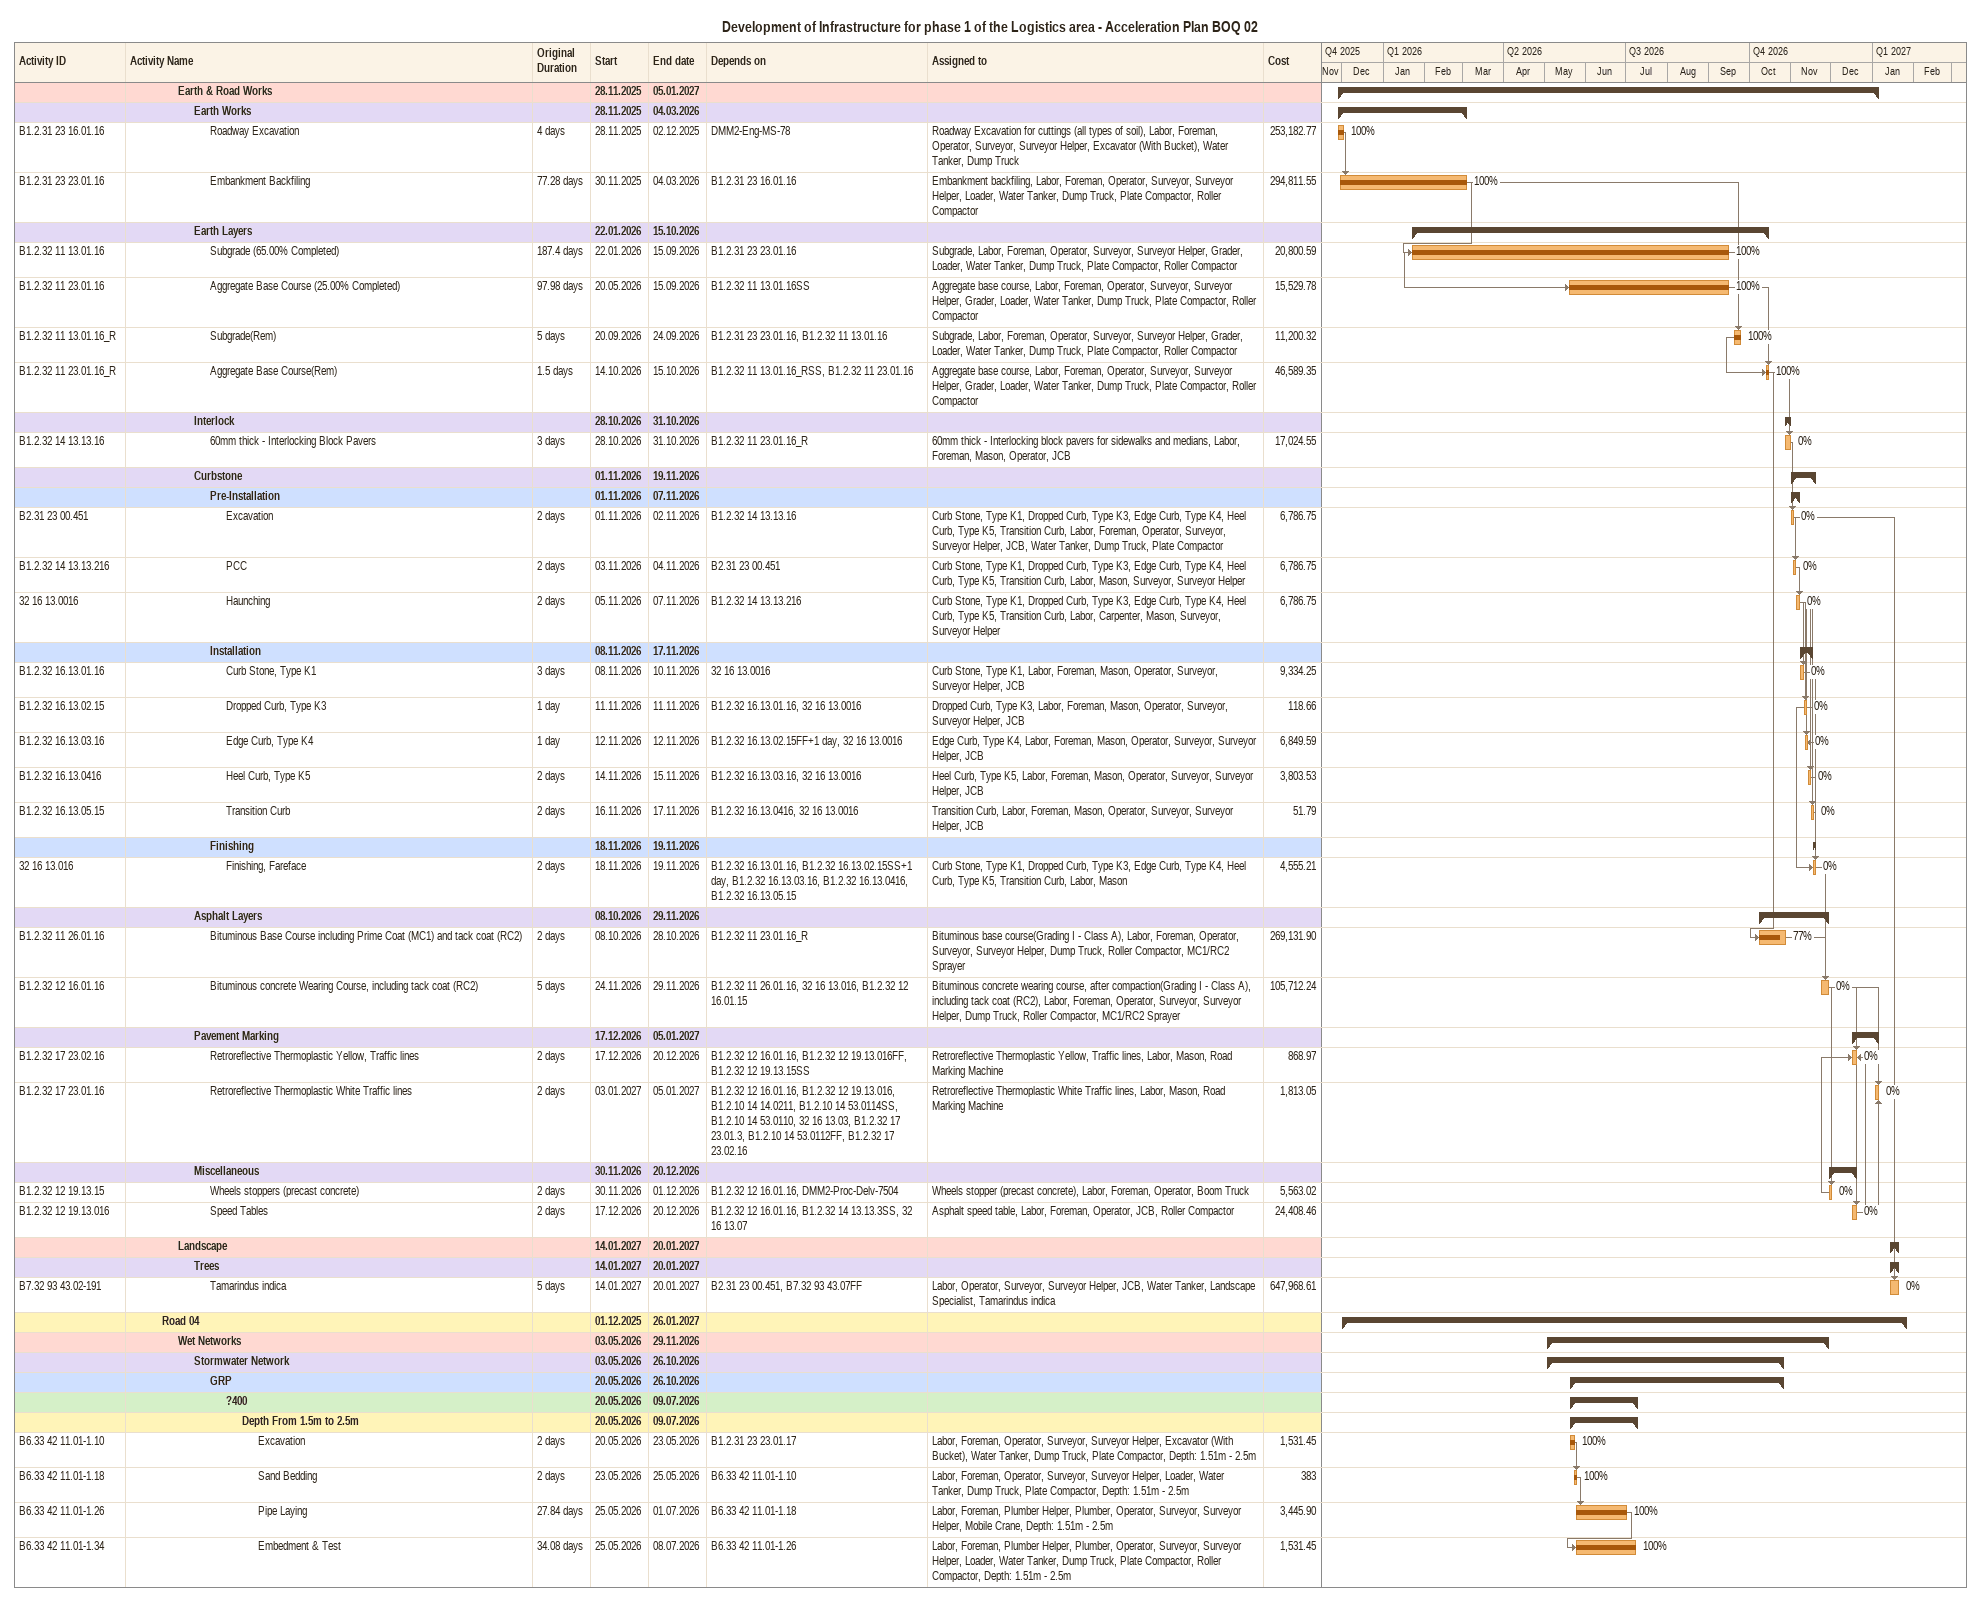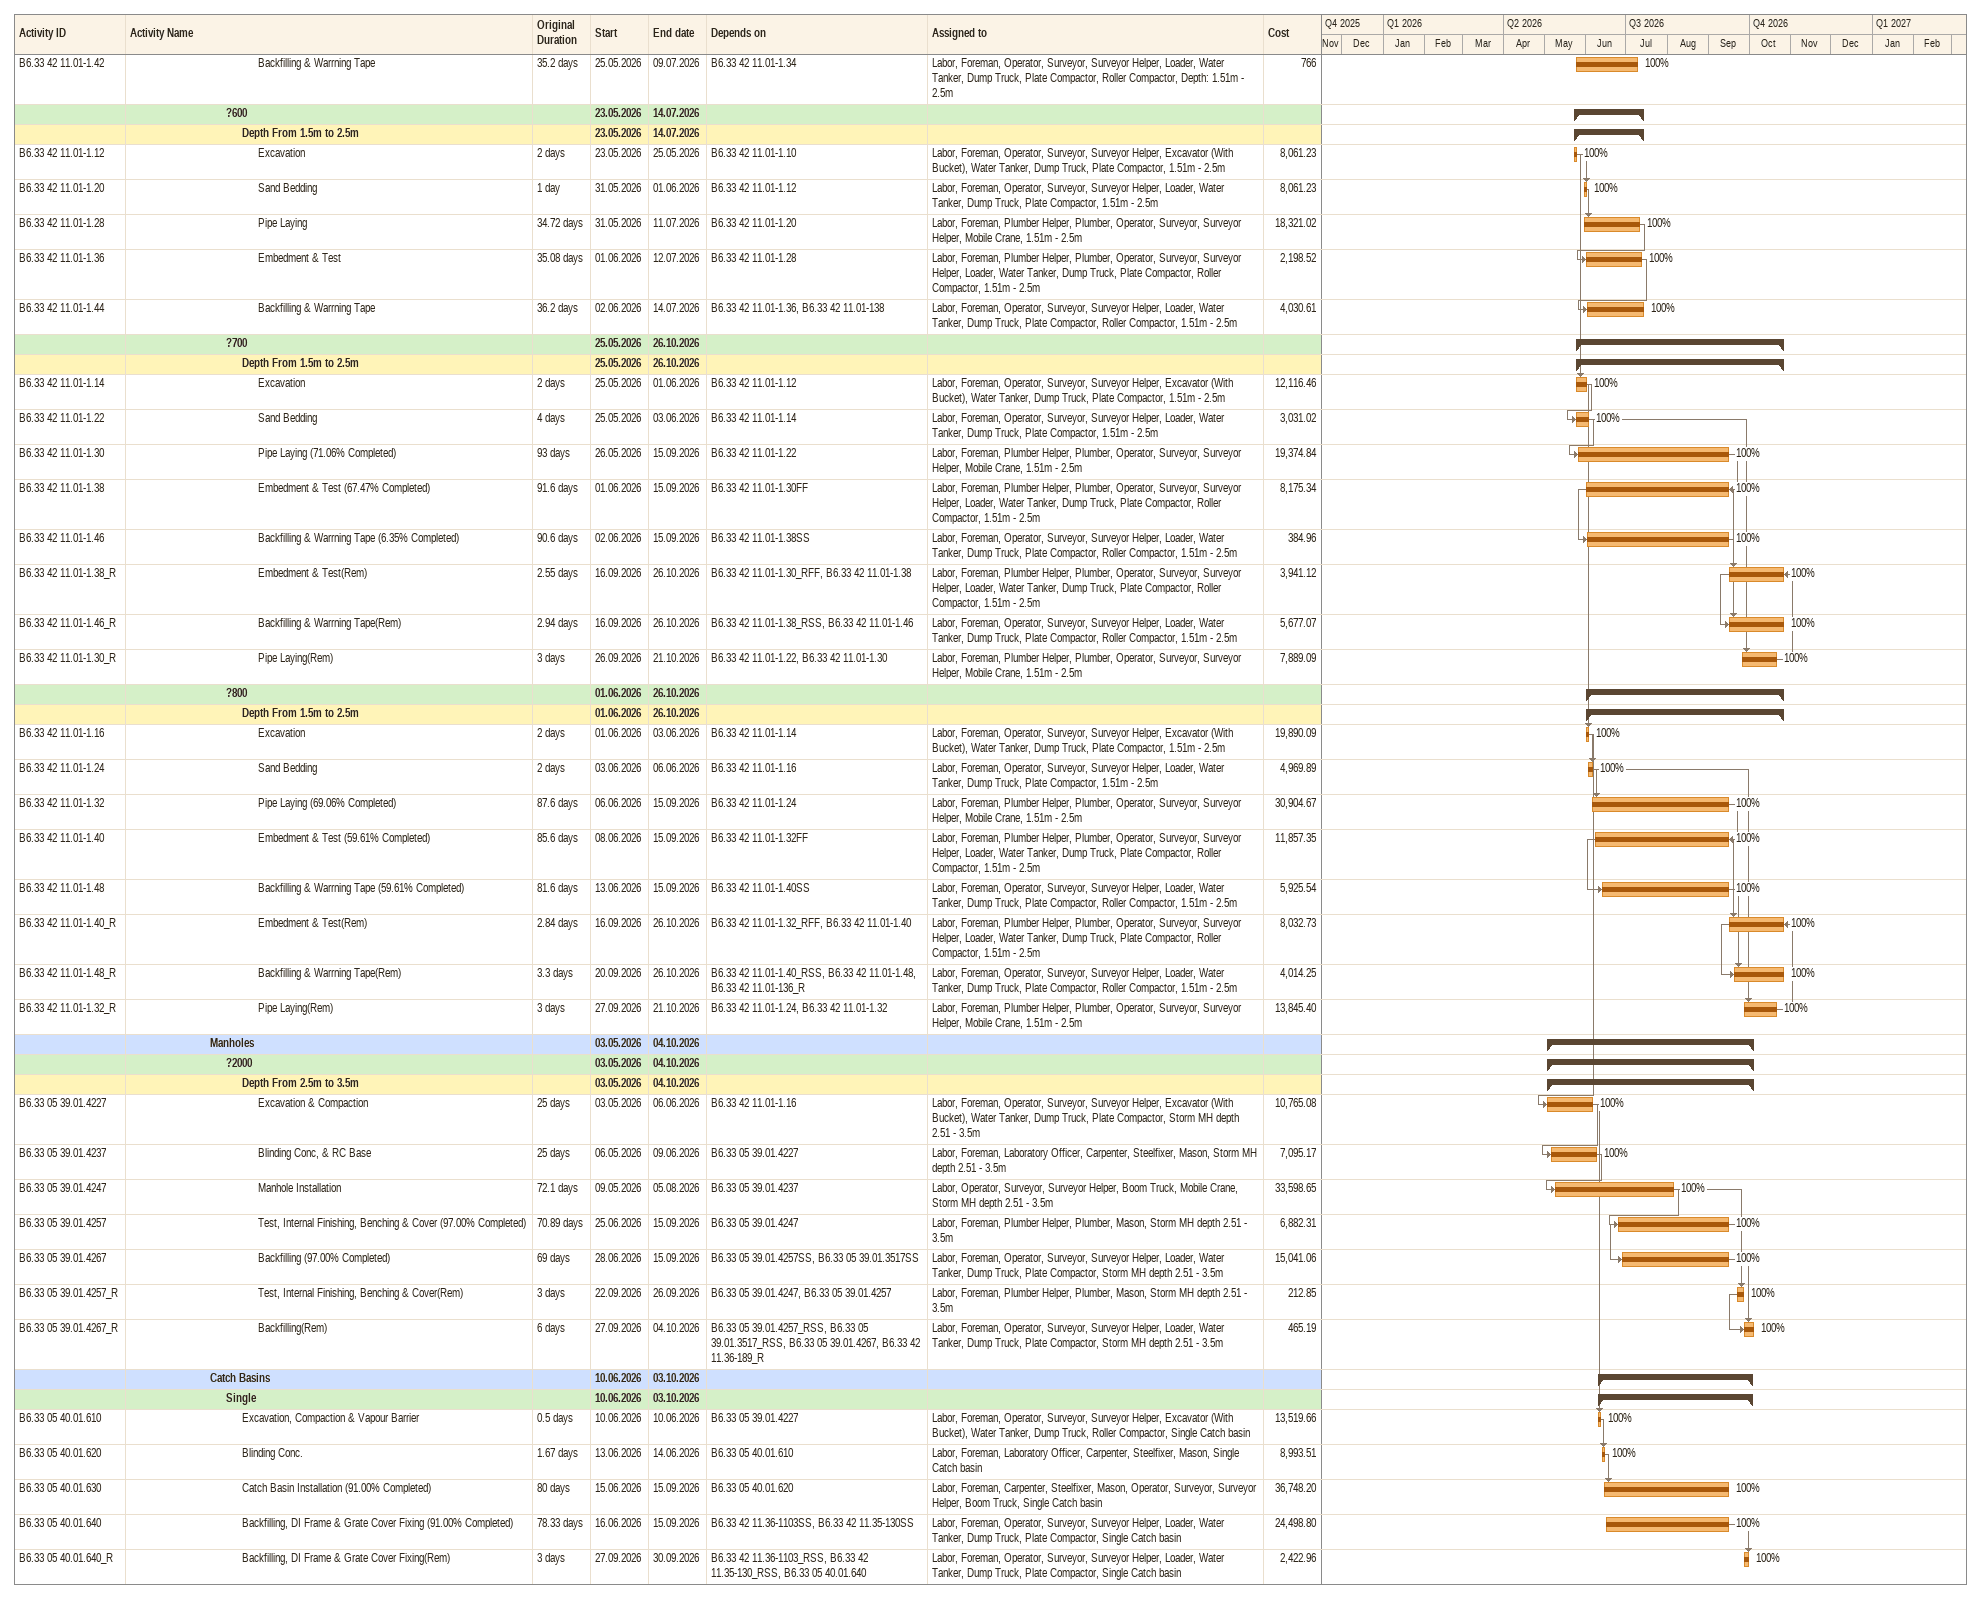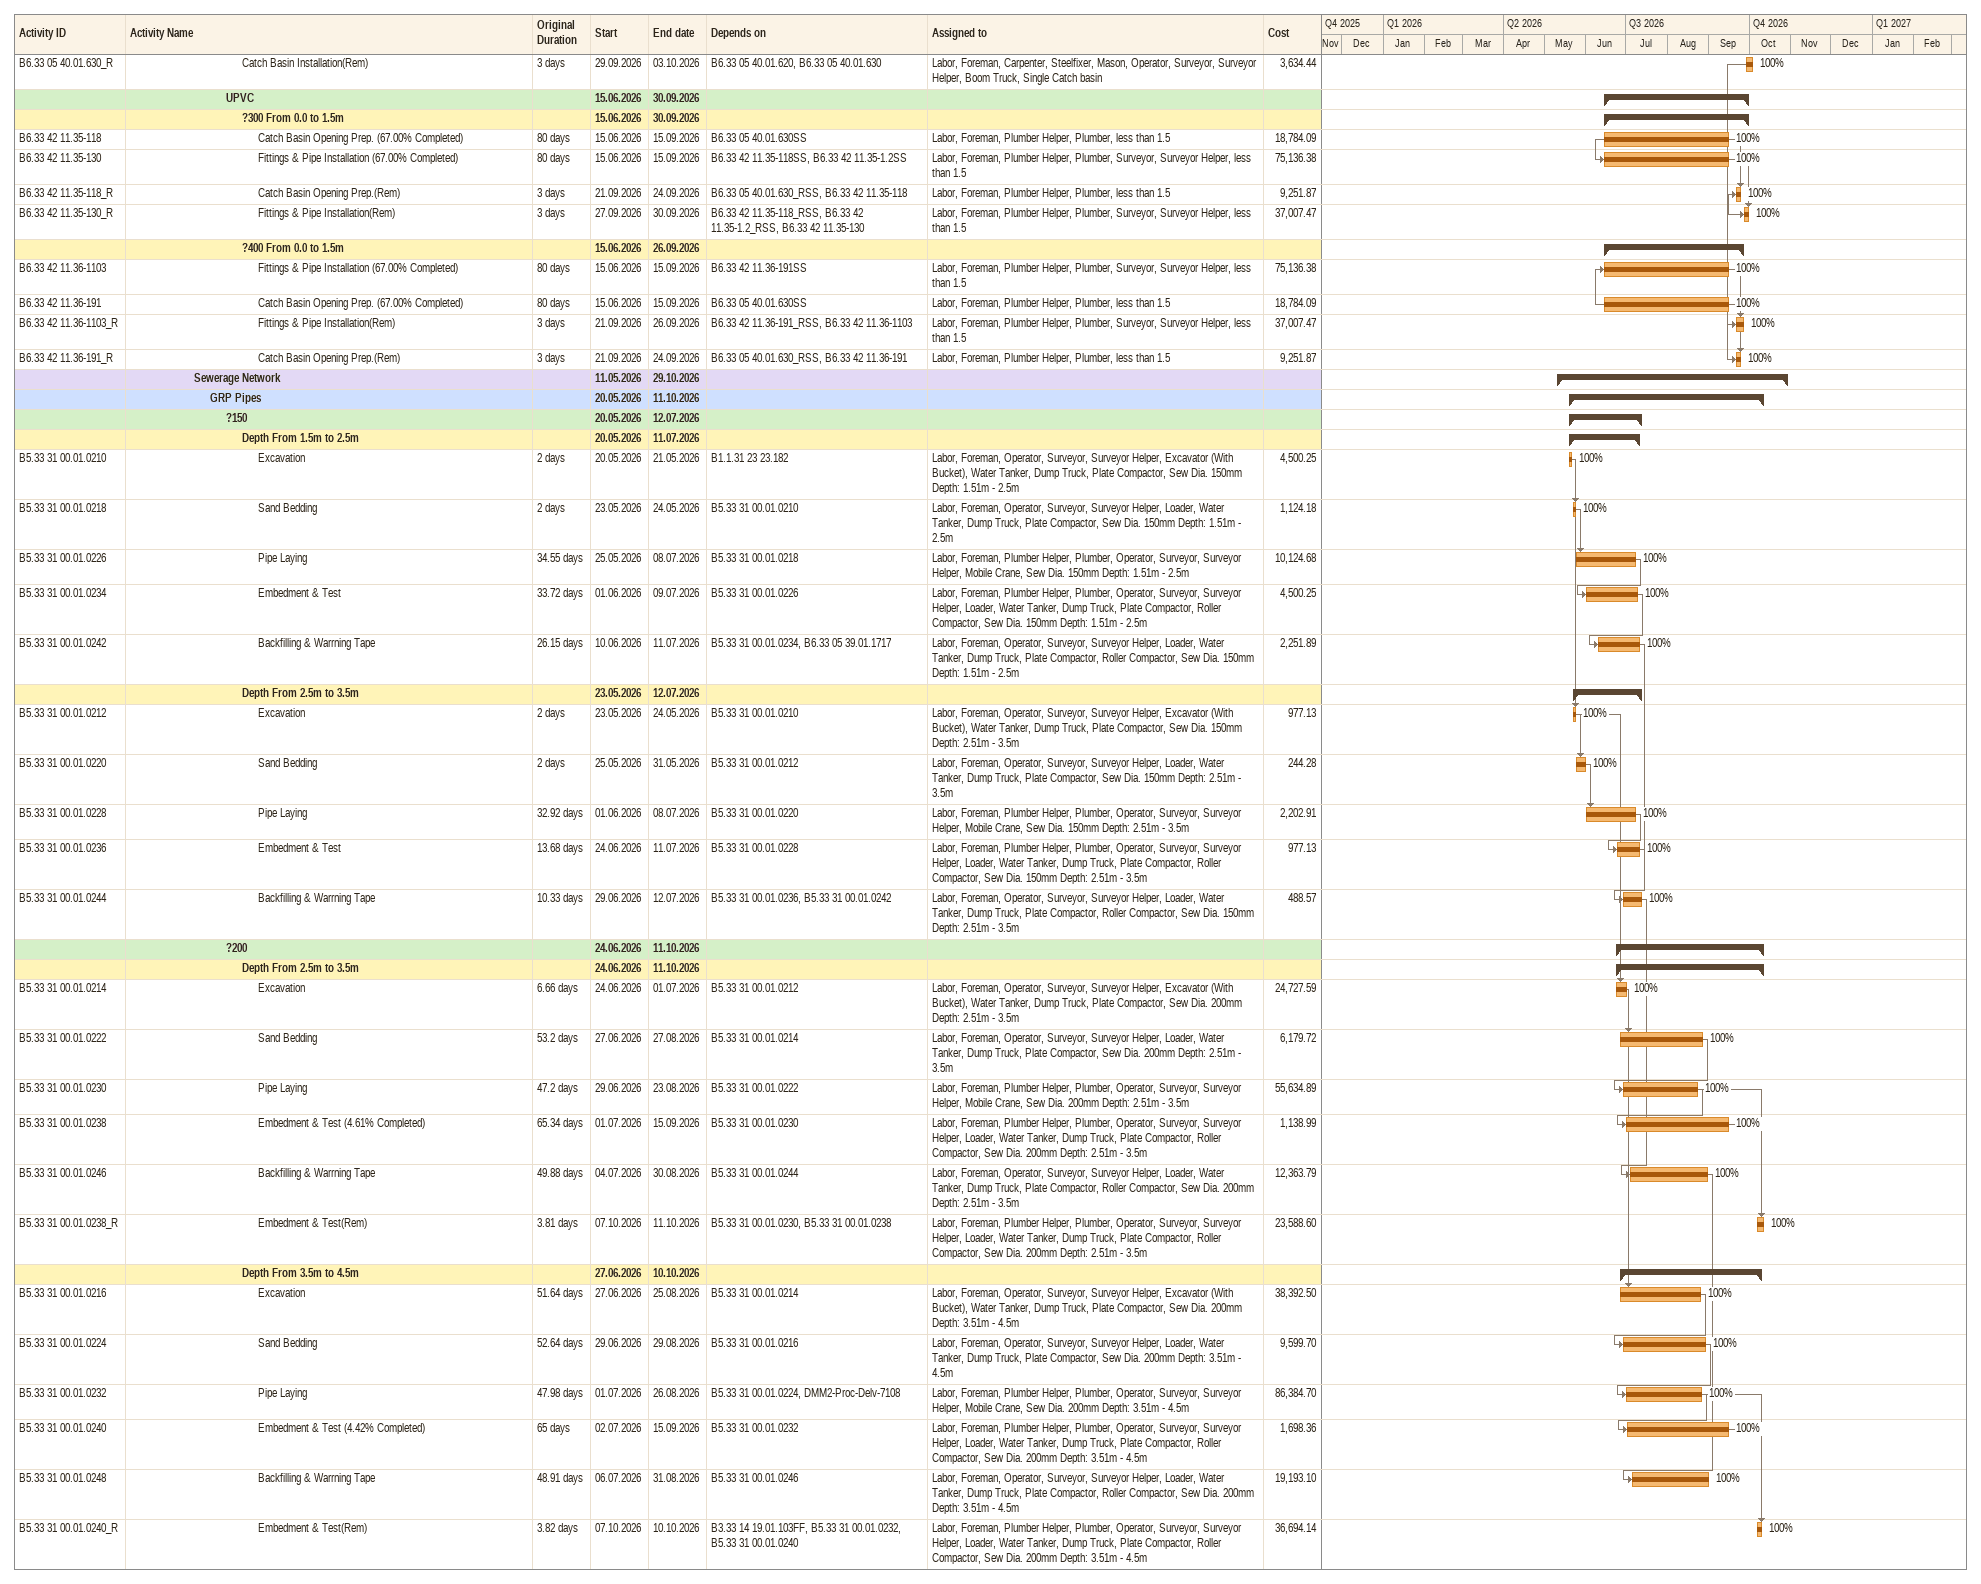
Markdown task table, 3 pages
Development of Infrastructure for phase 1 of the Logistics area - Acceleration Plan BOQ 02

| ID | Level | Task | Original duration | Start | Finish | Predecessors | Resources | % complete | Cost |
|---|---|---|---|---|---|---|---|---|---|
|  | 4 | **Earth & Road Works** |  | 2025-11-28 | 2027-01-05 |  |  |  |  |
|  | 5 | **Earth Works** |  | 2025-11-28 | 2026-03-04 |  |  |  |  |
| B1.2.31 23 16.01.16 | 6 | Roadway Excavation | 4d | 2025-11-28 | 2025-12-02 | DMM2-Eng-MS-78 | Roadway Excavation for cuttings (all types of soil), Labor, Foreman, Operator, Surveyor, Surveyor Helper, Excavator (With Bucket), Water Tanker, Dump Truck | 100 | 253182.77 |
| B1.2.31 23 23.01.16 | 6 | Embankment Backfiling | 77.28d | 2025-11-30 | 2026-03-04 | B1.2.31 23 16.01.16 | Embankment backfiling, Labor, Foreman, Operator, Surveyor, Surveyor Helper, Loader, Water Tanker, Dump Truck, Plate Compactor, Roller Compactor | 100 | 294811.55 |
|  | 5 | **Earth Layers** |  | 2026-01-22 | 2026-10-15 |  |  |  |  |
| B1.2.32 11 13.01.16 | 6 | Subgrade (65.00% Completed) | 187.4d | 2026-01-22 | 2026-09-15 | B1.2.31 23 23.01.16 | Subgrade, Labor, Foreman, Operator, Surveyor, Surveyor Helper, Grader, Loader, Water Tanker, Dump Truck, Plate Compactor, Roller Compactor | 100 | 20800.59 |
| B1.2.32 11 23.01.16 | 6 | Aggregate Base Course (25.00% Completed) | 97.98d | 2026-05-20 | 2026-09-15 | B1.2.32 11 13.01.16SS | Aggregate base course, Labor, Foreman, Operator, Surveyor, Surveyor Helper, Grader, Loader, Water Tanker, Dump Truck, Plate Compactor, Roller Compactor | 100 | 15529.78 |
| B1.2.32 11 13.01.16_R | 6 | Subgrade(Rem) | 5d | 2026-09-20 | 2026-09-24 | B1.2.31 23 23.01.16, B1.2.32 11 13.01.16 | Subgrade, Labor, Foreman, Operator, Surveyor, Surveyor Helper, Grader, Loader, Water Tanker, Dump Truck, Plate Compactor, Roller Compactor | 100 | 11200.32 |
| B1.2.32 11 23.01.16_R | 6 | Aggregate Base Course(Rem) | 1.5d | 2026-10-14 | 2026-10-15 | B1.2.32 11 13.01.16_RSS, B1.2.32 11 23.01.16 | Aggregate base course, Labor, Foreman, Operator, Surveyor, Surveyor Helper, Grader, Loader, Water Tanker, Dump Truck, Plate Compactor, Roller Compactor | 100 | 46589.35 |
|  | 5 | **Interlock** |  | 2026-10-28 | 2026-10-31 |  |  |  |  |
| B1.2.32 14 13.13.16 | 6 | 60mm thick - Interlocking Block Pavers | 3d | 2026-10-28 | 2026-10-31 | B1.2.32 11 23.01.16_R | 60mm thick - Interlocking block pavers for sidewalks and medians, Labor, Foreman, Mason, Operator, JCB | 0 | 17024.55 |
|  | 5 | **Curbstone** |  | 2026-11-01 | 2026-11-19 |  |  |  |  |
|  | 6 | **Pre-Installation** |  | 2026-11-01 | 2026-11-07 |  |  |  |  |
| B2.31 23 00.451 | 7 | Excavation | 2d | 2026-11-01 | 2026-11-02 | B1.2.32 14 13.13.16 | Curb Stone, Type K1, Dropped Curb, Type K3, Edge Curb, Type K4, Heel Curb, Type K5, Transition Curb, Labor, Foreman, Operator, Surveyor, Surveyor Helper, JCB, Water Tanker, Dump Truck, Plate Compactor | 0 | 6786.75 |
| B1.2.32 14 13.13.216 | 7 | PCC | 2d | 2026-11-03 | 2026-11-04 | B2.31 23 00.451 | Curb Stone, Type K1, Dropped Curb, Type K3, Edge Curb, Type K4, Heel Curb, Type K5, Transition Curb, Labor, Mason, Surveyor, Surveyor Helper | 0 | 6786.75 |
| 32 16 13.0016 | 7 | Haunching | 2d | 2026-11-05 | 2026-11-07 | B1.2.32 14 13.13.216 | Curb Stone, Type K1, Dropped Curb, Type K3, Edge Curb, Type K4, Heel Curb, Type K5, Transition Curb, Labor, Carpenter, Mason, Surveyor, Surveyor Helper | 0 | 6786.75 |
|  | 6 | **Installation** |  | 2026-11-08 | 2026-11-17 |  |  |  |  |
| B1.2.32 16.13.01.16 | 7 | Curb Stone, Type K1 | 3d | 2026-11-08 | 2026-11-10 | 32 16 13.0016 | Curb Stone, Type K1, Labor, Foreman, Mason, Operator, Surveyor, Surveyor Helper, JCB | 0 | 9334.25 |
| B1.2.32 16.13.02.15 | 7 | Dropped Curb, Type K3 | 1d | 2026-11-11 | 2026-11-11 | B1.2.32 16.13.01.16, 32 16 13.0016 | Dropped Curb, Type K3, Labor, Foreman, Mason, Operator, Surveyor, Surveyor Helper, JCB | 0 | 118.66 |
| B1.2.32 16.13.03.16 | 7 | Edge Curb, Type K4 | 1d | 2026-11-12 | 2026-11-12 | B1.2.32 16.13.02.15FF+1d, 32 16 13.0016 | Edge Curb, Type K4, Labor, Foreman, Mason, Operator, Surveyor, Surveyor Helper, JCB | 0 | 6849.59 |
| B1.2.32 16.13.0416 | 7 | Heel Curb, Type K5 | 2d | 2026-11-14 | 2026-11-15 | B1.2.32 16.13.03.16, 32 16 13.0016 | Heel Curb, Type K5, Labor, Foreman, Mason, Operator, Surveyor, Surveyor Helper, JCB | 0 | 3803.53 |
| B1.2.32 16.13.05.15 | 7 | Transition Curb | 2d | 2026-11-16 | 2026-11-17 | B1.2.32 16.13.0416, 32 16 13.0016 | Transition Curb, Labor, Foreman, Mason, Operator, Surveyor, Surveyor Helper, JCB | 0 | 51.79 |
|  | 6 | **Finishing** |  | 2026-11-18 | 2026-11-19 |  |  |  |  |
| 32 16 13.016 | 7 | Finishing, Fareface | 2d | 2026-11-18 | 2026-11-19 | B1.2.32 16.13.01.16, B1.2.32 16.13.02.15SS+1d, B1.2.32 16.13.03.16, B1.2.32 16.13.0416, B1.2.32 16.13.05.15 | Curb Stone, Type K1, Dropped Curb, Type K3, Edge Curb, Type K4, Heel Curb, Type K5, Transition Curb, Labor, Mason | 0 | 4555.21 |
|  | 5 | **Asphalt Layers** |  | 2026-10-08 | 2026-11-29 |  |  |  |  |
| B1.2.32 11 26.01.16 | 6 | Bituminous Base Course including Prime Coat (MC1) and tack coat (RC2) | 2d | 2026-10-08 | 2026-10-28 | B1.2.32 11 23.01.16_R | Bituminous base course(Grading I - Class A), Labor, Foreman, Operator, Surveyor, Surveyor Helper, Dump Truck, Roller Compactor, MC1/RC2 Sprayer | 77 | 269131.90 |
| B1.2.32 12 16.01.16 | 6 | Bituminous concrete Wearing Course, including tack coat (RC2) | 5d | 2026-11-24 | 2026-11-29 | B1.2.32 11 26.01.16, 32 16 13.016, B1.2.32 12 16.01.15 | Bituminous concrete wearing course, after compaction(Grading I - Class A), including tack coat (RC2), Labor, Foreman, Operator, Surveyor, Surveyor Helper, Dump Truck, Roller Compactor, MC1/RC2 Sprayer | 0 | 105712.24 |
|  | 5 | **Pavement Marking** |  | 2026-12-17 | 2027-01-05 |  |  |  |  |
| B1.2.32 17 23.02.16 | 6 | Retroreflective Thermoplastic Yellow, Traffic lines | 2d | 2026-12-17 | 2026-12-20 | B1.2.32 12 16.01.16, B1.2.32 12 19.13.016FF, B1.2.32 12 19.13.15SS | Retroreflective Thermoplastic Yellow, Traffic lines, Labor, Mason, Road Marking Machine | 0 | 868.97 |
| B1.2.32 17 23.01.16 | 6 | Retroreflective Thermoplastic White Traffic lines | 2d | 2027-01-03 | 2027-01-05 | B1.2.32 12 16.01.16, B1.2.32 12 19.13.016, B1.2.10 14 14.0211, B1.2.10 14 53.0114SS, B1.2.10 14 53.0110, 32 16 13.03, B1.2.32 17 23.01.3, B1.2.10 14 53.0112FF, B1.2.32 17 23.02.16 | Retroreflective Thermoplastic White Traffic lines, Labor, Mason, Road Marking Machine | 0 | 1813.05 |
|  | 5 | **Miscellaneous** |  | 2026-11-30 | 2026-12-20 |  |  |  |  |
| B1.2.32 12 19.13.15 | 6 | Wheels stoppers (precast concrete) | 2d | 2026-11-30 | 2026-12-01 | B1.2.32 12 16.01.16, DMM2-Proc-Delv-7504 | Wheels stopper (precast concrete), Labor, Foreman, Operator, Boom Truck | 0 | 5563.02 |
| B1.2.32 12 19.13.016 | 6 | Speed Tables | 2d | 2026-12-17 | 2026-12-20 | B1.2.32 12 16.01.16, B1.2.32 14 13.13.3SS, 32 16 13.07 | Asphalt speed table, Labor, Foreman, Operator, JCB, Roller Compactor | 0 | 24408.46 |
|  | 4 | **Landscape** |  | 2027-01-14 | 2027-01-20 |  |  |  |  |
|  | 5 | **Trees** |  | 2027-01-14 | 2027-01-20 |  |  |  |  |
| B7.32 93 43.02-191 | 6 | Tamarindus indica | 5d | 2027-01-14 | 2027-01-20 | B2.31 23 00.451, B7.32 93 43.07FF | Labor, Operator, Surveyor, Surveyor Helper, JCB, Water Tanker, Landscape Specialist, Tamarindus indica | 0 | 647968.61 |
|  | 3 | **Road 04** |  | 2025-12-01 | 2027-01-26 |  |  |  |  |
|  | 4 | **Wet Networks** |  | 2026-05-03 | 2026-11-29 |  |  |  |  |
|  | 5 | **Stormwater Network** |  | 2026-05-03 | 2026-10-26 |  |  |  |  |
|  | 6 | **GRP** |  | 2026-05-20 | 2026-10-26 |  |  |  |  |
|  | 7 | **?400** |  | 2026-05-20 | 2026-07-09 |  |  |  |  |
|  | 8 | **Depth From 1.5m to 2.5m** |  | 2026-05-20 | 2026-07-09 |  |  |  |  |
| B6.33 42 11.01-1.10 | 9 | Excavation | 2d | 2026-05-20 | 2026-05-23 | B1.2.31 23 23.01.17 | Labor, Foreman, Operator, Surveyor, Surveyor Helper, Excavator (With Bucket), Water Tanker, Dump Truck, Plate Compactor, Depth: 1.51m - 2.5m | 100 | 1531.45 |
| B6.33 42 11.01-1.18 | 9 | Sand Bedding | 2d | 2026-05-23 | 2026-05-25 | B6.33 42 11.01-1.10 | Labor, Foreman, Operator, Surveyor, Surveyor Helper, Loader, Water Tanker, Dump Truck, Plate Compactor, Depth: 1.51m - 2.5m | 100 | 383 |
| B6.33 42 11.01-1.26 | 9 | Pipe Laying | 27.84d | 2026-05-25 | 2026-07-01 | B6.33 42 11.01-1.18 | Labor, Foreman, Plumber Helper, Plumber, Operator, Surveyor, Surveyor Helper, Mobile Crane, Depth: 1.51m - 2.5m | 100 | 3445.90 |
| B6.33 42 11.01-1.34 | 9 | Embedment & Test | 34.08d | 2026-05-25 | 2026-07-08 | B6.33 42 11.01-1.26 | Labor, Foreman, Plumber Helper, Plumber, Operator, Surveyor, Surveyor Helper, Loader, Water Tanker, Dump Truck, Plate Compactor, Roller Compactor, Depth: 1.51m - 2.5m | 100 | 1531.45 |
| B6.33 42 11.01-1.42 | 9 | Backfilling & Warrning Tape | 35.2d | 2026-05-25 | 2026-07-09 | B6.33 42 11.01-1.34 | Labor, Foreman, Operator, Surveyor, Surveyor Helper, Loader, Water Tanker, Dump Truck, Plate Compactor, Roller Compactor, Depth: 1.51m - 2.5m | 100 | 766 |
|  | 7 | **?600** |  | 2026-05-23 | 2026-07-14 |  |  |  |  |
|  | 8 | **Depth From 1.5m to 2.5m** |  | 2026-05-23 | 2026-07-14 |  |  |  |  |
| B6.33 42 11.01-1.12 | 9 | Excavation | 2d | 2026-05-23 | 2026-05-25 | B6.33 42 11.01-1.10 | Labor, Foreman, Operator, Surveyor, Surveyor Helper, Excavator (With Bucket), Water Tanker, Dump Truck, Plate Compactor, 1.51m - 2.5m | 100 | 8061.23 |
| B6.33 42 11.01-1.20 | 9 | Sand Bedding | 1d | 2026-05-31 | 2026-06-01 | B6.33 42 11.01-1.12 | Labor, Foreman, Operator, Surveyor, Surveyor Helper, Loader, Water Tanker, Dump Truck, Plate Compactor, 1.51m - 2.5m | 100 | 8061.23 |
| B6.33 42 11.01-1.28 | 9 | Pipe Laying | 34.72d | 2026-05-31 | 2026-07-11 | B6.33 42 11.01-1.20 | Labor, Foreman, Plumber Helper, Plumber, Operator, Surveyor, Surveyor Helper, Mobile Crane, 1.51m - 2.5m | 100 | 18321.02 |
| B6.33 42 11.01-1.36 | 9 | Embedment & Test | 35.08d | 2026-06-01 | 2026-07-12 | B6.33 42 11.01-1.28 | Labor, Foreman, Plumber Helper, Plumber, Operator, Surveyor, Surveyor Helper, Loader, Water Tanker, Dump Truck, Plate Compactor, Roller Compactor, 1.51m - 2.5m | 100 | 2198.52 |
| B6.33 42 11.01-1.44 | 9 | Backfilling & Warrning Tape | 36.2d | 2026-06-02 | 2026-07-14 | B6.33 42 11.01-1.36, B6.33 42 11.01-138 | Labor, Foreman, Operator, Surveyor, Surveyor Helper, Loader, Water Tanker, Dump Truck, Plate Compactor, Roller Compactor, 1.51m - 2.5m | 100 | 4030.61 |
|  | 7 | **?700** |  | 2026-05-25 | 2026-10-26 |  |  |  |  |
|  | 8 | **Depth From 1.5m to 2.5m** |  | 2026-05-25 | 2026-10-26 |  |  |  |  |
| B6.33 42 11.01-1.14 | 9 | Excavation | 2d | 2026-05-25 | 2026-06-01 | B6.33 42 11.01-1.12 | Labor, Foreman, Operator, Surveyor, Surveyor Helper, Excavator (With Bucket), Water Tanker, Dump Truck, Plate Compactor, 1.51m - 2.5m | 100 | 12116.46 |
| B6.33 42 11.01-1.22 | 9 | Sand Bedding | 4d | 2026-05-25 | 2026-06-03 | B6.33 42 11.01-1.14 | Labor, Foreman, Operator, Surveyor, Surveyor Helper, Loader, Water Tanker, Dump Truck, Plate Compactor, 1.51m - 2.5m | 100 | 3031.02 |
| B6.33 42 11.01-1.30 | 9 | Pipe Laying (71.06% Completed) | 93d | 2026-05-26 | 2026-09-15 | B6.33 42 11.01-1.22 | Labor, Foreman, Plumber Helper, Plumber, Operator, Surveyor, Surveyor Helper, Mobile Crane, 1.51m - 2.5m | 100 | 19374.84 |
| B6.33 42 11.01-1.38 | 9 | Embedment & Test (67.47% Completed) | 91.6d | 2026-06-01 | 2026-09-15 | B6.33 42 11.01-1.30FF | Labor, Foreman, Plumber Helper, Plumber, Operator, Surveyor, Surveyor Helper, Loader, Water Tanker, Dump Truck, Plate Compactor, Roller Compactor, 1.51m - 2.5m | 100 | 8175.34 |
| B6.33 42 11.01-1.46 | 9 | Backfilling & Warrning Tape (6.35% Completed) | 90.6d | 2026-06-02 | 2026-09-15 | B6.33 42 11.01-1.38SS | Labor, Foreman, Operator, Surveyor, Surveyor Helper, Loader, Water Tanker, Dump Truck, Plate Compactor, Roller Compactor, 1.51m - 2.5m | 100 | 384.96 |
| B6.33 42 11.01-1.38_R | 9 | Embedment & Test(Rem) | 2.55d | 2026-09-16 | 2026-10-26 | B6.33 42 11.01-1.30_RFF, B6.33 42 11.01-1.38 | Labor, Foreman, Plumber Helper, Plumber, Operator, Surveyor, Surveyor Helper, Loader, Water Tanker, Dump Truck, Plate Compactor, Roller Compactor, 1.51m - 2.5m | 100 | 3941.12 |
| B6.33 42 11.01-1.46_R | 9 | Backfilling & Warrning Tape(Rem) | 2.94d | 2026-09-16 | 2026-10-26 | B6.33 42 11.01-1.38_RSS, B6.33 42 11.01-1.46 | Labor, Foreman, Operator, Surveyor, Surveyor Helper, Loader, Water Tanker, Dump Truck, Plate Compactor, Roller Compactor, 1.51m - 2.5m | 100 | 5677.07 |
| B6.33 42 11.01-1.30_R | 9 | Pipe Laying(Rem) | 3d | 2026-09-26 | 2026-10-21 | B6.33 42 11.01-1.22, B6.33 42 11.01-1.30 | Labor, Foreman, Plumber Helper, Plumber, Operator, Surveyor, Surveyor Helper, Mobile Crane, 1.51m - 2.5m | 100 | 7889.09 |
|  | 7 | **?800** |  | 2026-06-01 | 2026-10-26 |  |  |  |  |
|  | 8 | **Depth From 1.5m to 2.5m** |  | 2026-06-01 | 2026-10-26 |  |  |  |  |
| B6.33 42 11.01-1.16 | 9 | Excavation | 2d | 2026-06-01 | 2026-06-03 | B6.33 42 11.01-1.14 | Labor, Foreman, Operator, Surveyor, Surveyor Helper, Excavator (With Bucket), Water Tanker, Dump Truck, Plate Compactor, 1.51m - 2.5m | 100 | 19890.09 |
| B6.33 42 11.01-1.24 | 9 | Sand Bedding | 2d | 2026-06-03 | 2026-06-06 | B6.33 42 11.01-1.16 | Labor, Foreman, Operator, Surveyor, Surveyor Helper, Loader, Water Tanker, Dump Truck, Plate Compactor, 1.51m - 2.5m | 100 | 4969.89 |
| B6.33 42 11.01-1.32 | 9 | Pipe Laying (69.06% Completed) | 87.6d | 2026-06-06 | 2026-09-15 | B6.33 42 11.01-1.24 | Labor, Foreman, Plumber Helper, Plumber, Operator, Surveyor, Surveyor Helper, Mobile Crane, 1.51m - 2.5m | 100 | 30904.67 |
| B6.33 42 11.01-1.40 | 9 | Embedment & Test (59.61% Completed) | 85.6d | 2026-06-08 | 2026-09-15 | B6.33 42 11.01-1.32FF | Labor, Foreman, Plumber Helper, Plumber, Operator, Surveyor, Surveyor Helper, Loader, Water Tanker, Dump Truck, Plate Compactor, Roller Compactor, 1.51m - 2.5m | 100 | 11857.35 |
| B6.33 42 11.01-1.48 | 9 | Backfilling & Warrning Tape (59.61% Completed) | 81.6d | 2026-06-13 | 2026-09-15 | B6.33 42 11.01-1.40SS | Labor, Foreman, Operator, Surveyor, Surveyor Helper, Loader, Water Tanker, Dump Truck, Plate Compactor, Roller Compactor, 1.51m - 2.5m | 100 | 5925.54 |
| B6.33 42 11.01-1.40_R | 9 | Embedment & Test(Rem) | 2.84d | 2026-09-16 | 2026-10-26 | B6.33 42 11.01-1.32_RFF, B6.33 42 11.01-1.40 | Labor, Foreman, Plumber Helper, Plumber, Operator, Surveyor, Surveyor Helper, Loader, Water Tanker, Dump Truck, Plate Compactor, Roller Compactor, 1.51m - 2.5m | 100 | 8032.73 |
| B6.33 42 11.01-1.48_R | 9 | Backfilling & Warrning Tape(Rem) | 3.3d | 2026-09-20 | 2026-10-26 | B6.33 42 11.01-1.40_RSS, B6.33 42 11.01-1.48, B6.33 42 11.01-136_R | Labor, Foreman, Operator, Surveyor, Surveyor Helper, Loader, Water Tanker, Dump Truck, Plate Compactor, Roller Compactor, 1.51m - 2.5m | 100 | 4014.25 |
| B6.33 42 11.01-1.32_R | 9 | Pipe Laying(Rem) | 3d | 2026-09-27 | 2026-10-21 | B6.33 42 11.01-1.24, B6.33 42 11.01-1.32 | Labor, Foreman, Plumber Helper, Plumber, Operator, Surveyor, Surveyor Helper, Mobile Crane, 1.51m - 2.5m | 100 | 13845.40 |
|  | 6 | **Manholes** |  | 2026-05-03 | 2026-10-04 |  |  |  |  |
|  | 7 | **?2000** |  | 2026-05-03 | 2026-10-04 |  |  |  |  |
|  | 8 | **Depth From 2.5m to 3.5m** |  | 2026-05-03 | 2026-10-04 |  |  |  |  |
| B6.33 05 39.01.4227 | 9 | Excavation & Compaction | 25d | 2026-05-03 | 2026-06-06 | B6.33 42 11.01-1.16 | Labor, Foreman, Operator, Surveyor, Surveyor Helper, Excavator (With Bucket), Water Tanker, Dump Truck, Plate Compactor, Storm MH depth 2.51 - 3.5m | 100 | 10765.08 |
| B6.33 05 39.01.4237 | 9 | Blinding Conc, & RC Base | 25d | 2026-05-06 | 2026-06-09 | B6.33 05 39.01.4227 | Labor, Foreman, Laboratory Officer, Carpenter, Steelfixer, Mason, Storm MH depth 2.51 - 3.5m | 100 | 7095.17 |
| B6.33 05 39.01.4247 | 9 | Manhole Installation | 72.1d | 2026-05-09 | 2026-08-05 | B6.33 05 39.01.4237 | Labor, Operator, Surveyor, Surveyor Helper, Boom Truck, Mobile Crane, Storm MH depth 2.51 - 3.5m | 100 | 33598.65 |
| B6.33 05 39.01.4257 | 9 | Test, Internal Finishing, Benching & Cover (97.00% Completed) | 70.89d | 2026-06-25 | 2026-09-15 | B6.33 05 39.01.4247 | Labor, Foreman, Plumber Helper, Plumber, Mason, Storm MH depth 2.51 - 3.5m | 100 | 6882.31 |
| B6.33 05 39.01.4267 | 9 | Backfilling (97.00% Completed) | 69d | 2026-06-28 | 2026-09-15 | B6.33 05 39.01.4257SS, B6.33 05 39.01.3517SS | Labor, Foreman, Operator, Surveyor, Surveyor Helper, Loader, Water Tanker, Dump Truck, Plate Compactor, Storm MH depth 2.51 - 3.5m | 100 | 15041.06 |
| B6.33 05 39.01.4257_R | 9 | Test, Internal Finishing, Benching & Cover(Rem) | 3d | 2026-09-22 | 2026-09-26 | B6.33 05 39.01.4247, B6.33 05 39.01.4257 | Labor, Foreman, Plumber Helper, Plumber, Mason, Storm MH depth 2.51 - 3.5m | 100 | 212.85 |
| B6.33 05 39.01.4267_R | 9 | Backfilling(Rem) | 6d | 2026-09-27 | 2026-10-04 | B6.33 05 39.01.4257_RSS, B6.33 05 39.01.3517_RSS, B6.33 05 39.01.4267, B6.33 42 11.36-189_R | Labor, Foreman, Operator, Surveyor, Surveyor Helper, Loader, Water Tanker, Dump Truck, Plate Compactor, Storm MH depth 2.51 - 3.5m | 100 | 465.19 |
|  | 6 | **Catch Basins** |  | 2026-06-10 | 2026-10-03 |  |  |  |  |
|  | 7 | **Single** |  | 2026-06-10 | 2026-10-03 |  |  |  |  |
| B6.33 05 40.01.610 | 8 | Excavation, Compaction & Vapour Barrier | 0.5d | 2026-06-10 | 2026-06-10 | B6.33 05 39.01.4227 | Labor, Foreman, Operator, Surveyor, Surveyor Helper, Excavator (With Bucket), Water Tanker, Dump Truck, Roller Compactor, Single Catch basin | 100 | 13519.66 |
| B6.33 05 40.01.620 | 8 | Blinding Conc. | 1.67d | 2026-06-13 | 2026-06-14 | B6.33 05 40.01.610 | Labor, Foreman, Laboratory Officer, Carpenter, Steelfixer, Mason, Single Catch basin | 100 | 8993.51 |
| B6.33 05 40.01.630 | 8 | Catch Basin Installation (91.00% Completed) | 80d | 2026-06-15 | 2026-09-15 | B6.33 05 40.01.620 | Labor, Foreman, Carpenter, Steelfixer, Mason, Operator, Surveyor, Surveyor Helper, Boom Truck, Single Catch basin | 100 | 36748.20 |
| B6.33 05 40.01.640 | 8 | Backfilling, DI Frame & Grate Cover Fixing (91.00% Completed) | 78.33d | 2026-06-16 | 2026-09-15 | B6.33 42 11.36-1103SS, B6.33 42 11.35-130SS | Labor, Foreman, Operator, Surveyor, Surveyor Helper, Loader, Water Tanker, Dump Truck, Plate Compactor, Single Catch basin | 100 | 24498.80 |
| B6.33 05 40.01.640_R | 8 | Backfilling, DI Frame & Grate Cover Fixing(Rem) | 3d | 2026-09-27 | 2026-09-30 | B6.33 42 11.36-1103_RSS, B6.33 42 11.35-130_RSS, B6.33 05 40.01.640 | Labor, Foreman, Operator, Surveyor, Surveyor Helper, Loader, Water Tanker, Dump Truck, Plate Compactor, Single Catch basin | 100 | 2422.96 |
| B6.33 05 40.01.630_R | 8 | Catch Basin Installation(Rem) | 3d | 2026-09-29 | 2026-10-03 | B6.33 05 40.01.620, B6.33 05 40.01.630 | Labor, Foreman, Carpenter, Steelfixer, Mason, Operator, Surveyor, Surveyor Helper, Boom Truck, Single Catch basin | 100 | 3634.44 |
|  | 7 | **UPVC** |  | 2026-06-15 | 2026-09-30 |  |  |  |  |
|  | 8 | **?300 From 0.0 to 1.5m** |  | 2026-06-15 | 2026-09-30 |  |  |  |  |
| B6.33 42 11.35-118 | 9 | Catch Basin Opening Prep. (67.00% Completed) | 80d | 2026-06-15 | 2026-09-15 | B6.33 05 40.01.630SS | Labor, Foreman, Plumber Helper, Plumber, less than 1.5 | 100 | 18784.09 |
| B6.33 42 11.35-130 | 9 | Fittings & Pipe Installation (67.00% Completed) | 80d | 2026-06-15 | 2026-09-15 | B6.33 42 11.35-118SS, B6.33 42 11.35-1.2SS | Labor, Foreman, Plumber Helper, Plumber, Surveyor, Surveyor Helper, less than 1.5 | 100 | 75136.38 |
| B6.33 42 11.35-118_R | 9 | Catch Basin Opening Prep.(Rem) | 3d | 2026-09-21 | 2026-09-24 | B6.33 05 40.01.630_RSS, B6.33 42 11.35-118 | Labor, Foreman, Plumber Helper, Plumber, less than 1.5 | 100 | 9251.87 |
| B6.33 42 11.35-130_R | 9 | Fittings & Pipe Installation(Rem) | 3d | 2026-09-27 | 2026-09-30 | B6.33 42 11.35-118_RSS, B6.33 42 11.35-1.2_RSS, B6.33 42 11.35-130 | Labor, Foreman, Plumber Helper, Plumber, Surveyor, Surveyor Helper, less than 1.5 | 100 | 37007.47 |
|  | 8 | **?400 From 0.0 to 1.5m** |  | 2026-06-15 | 2026-09-26 |  |  |  |  |
| B6.33 42 11.36-1103 | 9 | Fittings & Pipe Installation (67.00% Completed) | 80d | 2026-06-15 | 2026-09-15 | B6.33 42 11.36-191SS | Labor, Foreman, Plumber Helper, Plumber, Surveyor, Surveyor Helper, less than 1.5 | 100 | 75136.38 |
| B6.33 42 11.36-191 | 9 | Catch Basin Opening Prep. (67.00% Completed) | 80d | 2026-06-15 | 2026-09-15 | B6.33 05 40.01.630SS | Labor, Foreman, Plumber Helper, Plumber, less than 1.5 | 100 | 18784.09 |
| B6.33 42 11.36-1103_R | 9 | Fittings & Pipe Installation(Rem) | 3d | 2026-09-21 | 2026-09-26 | B6.33 42 11.36-191_RSS, B6.33 42 11.36-1103 | Labor, Foreman, Plumber Helper, Plumber, Surveyor, Surveyor Helper, less than 1.5 | 100 | 37007.47 |
| B6.33 42 11.36-191_R | 9 | Catch Basin Opening Prep.(Rem) | 3d | 2026-09-21 | 2026-09-24 | B6.33 05 40.01.630_RSS, B6.33 42 11.36-191 | Labor, Foreman, Plumber Helper, Plumber, less than 1.5 | 100 | 9251.87 |
|  | 5 | **Sewerage Network** |  | 2026-05-11 | 2026-10-29 |  |  |  |  |
|  | 6 | **GRP Pipes** |  | 2026-05-20 | 2026-10-11 |  |  |  |  |
|  | 7 | **?150** |  | 2026-05-20 | 2026-07-12 |  |  |  |  |
|  | 8 | **Depth From 1.5m to 2.5m** |  | 2026-05-20 | 2026-07-11 |  |  |  |  |
| B5.33 31 00.01.0210 | 9 | Excavation | 2d | 2026-05-20 | 2026-05-21 | B1.1.31 23 23.182 | Labor, Foreman, Operator, Surveyor, Surveyor Helper, Excavator (With Bucket), Water Tanker, Dump Truck, Plate Compactor, Sew Dia. 150mm Depth: 1.51m - 2.5m | 100 | 4500.25 |
| B5.33 31 00.01.0218 | 9 | Sand Bedding | 2d | 2026-05-23 | 2026-05-24 | B5.33 31 00.01.0210 | Labor, Foreman, Operator, Surveyor, Surveyor Helper, Loader, Water Tanker, Dump Truck, Plate Compactor, Sew Dia. 150mm Depth: 1.51m - 2.5m | 100 | 1124.18 |
| B5.33 31 00.01.0226 | 9 | Pipe Laying | 34.55d | 2026-05-25 | 2026-07-08 | B5.33 31 00.01.0218 | Labor, Foreman, Plumber Helper, Plumber, Operator, Surveyor, Surveyor Helper, Mobile Crane, Sew Dia. 150mm Depth: 1.51m - 2.5m | 100 | 10124.68 |
| B5.33 31 00.01.0234 | 9 | Embedment & Test | 33.72d | 2026-06-01 | 2026-07-09 | B5.33 31 00.01.0226 | Labor, Foreman, Plumber Helper, Plumber, Operator, Surveyor, Surveyor Helper, Loader, Water Tanker, Dump Truck, Plate Compactor, Roller Compactor, Sew Dia. 150mm Depth: 1.51m - 2.5m | 100 | 4500.25 |
| B5.33 31 00.01.0242 | 9 | Backfilling & Warrning Tape | 26.15d | 2026-06-10 | 2026-07-11 | B5.33 31 00.01.0234, B6.33 05 39.01.1717 | Labor, Foreman, Operator, Surveyor, Surveyor Helper, Loader, Water Tanker, Dump Truck, Plate Compactor, Roller Compactor, Sew Dia. 150mm Depth: 1.51m - 2.5m | 100 | 2251.89 |
|  | 8 | **Depth From 2.5m to 3.5m** |  | 2026-05-23 | 2026-07-12 |  |  |  |  |
| B5.33 31 00.01.0212 | 9 | Excavation | 2d | 2026-05-23 | 2026-05-24 | B5.33 31 00.01.0210 | Labor, Foreman, Operator, Surveyor, Surveyor Helper, Excavator (With Bucket), Water Tanker, Dump Truck, Plate Compactor, Sew Dia. 150mm Depth: 2.51m - 3.5m | 100 | 977.13 |
| B5.33 31 00.01.0220 | 9 | Sand Bedding | 2d | 2026-05-25 | 2026-05-31 | B5.33 31 00.01.0212 | Labor, Foreman, Operator, Surveyor, Surveyor Helper, Loader, Water Tanker, Dump Truck, Plate Compactor, Sew Dia. 150mm Depth: 2.51m - 3.5m | 100 | 244.28 |
| B5.33 31 00.01.0228 | 9 | Pipe Laying | 32.92d | 2026-06-01 | 2026-07-08 | B5.33 31 00.01.0220 | Labor, Foreman, Plumber Helper, Plumber, Operator, Surveyor, Surveyor Helper, Mobile Crane, Sew Dia. 150mm Depth: 2.51m - 3.5m | 100 | 2202.91 |
| B5.33 31 00.01.0236 | 9 | Embedment & Test | 13.68d | 2026-06-24 | 2026-07-11 | B5.33 31 00.01.0228 | Labor, Foreman, Plumber Helper, Plumber, Operator, Surveyor, Surveyor Helper, Loader, Water Tanker, Dump Truck, Plate Compactor, Roller Compactor, Sew Dia. 150mm Depth: 2.51m - 3.5m | 100 | 977.13 |
| B5.33 31 00.01.0244 | 9 | Backfilling & Warrning Tape | 10.33d | 2026-06-29 | 2026-07-12 | B5.33 31 00.01.0236, B5.33 31 00.01.0242 | Labor, Foreman, Operator, Surveyor, Surveyor Helper, Loader, Water Tanker, Dump Truck, Plate Compactor, Roller Compactor, Sew Dia. 150mm Depth: 2.51m - 3.5m | 100 | 488.57 |
|  | 7 | **?200** |  | 2026-06-24 | 2026-10-11 |  |  |  |  |
|  | 8 | **Depth From 2.5m to 3.5m** |  | 2026-06-24 | 2026-10-11 |  |  |  |  |
| B5.33 31 00.01.0214 | 9 | Excavation | 6.66d | 2026-06-24 | 2026-07-01 | B5.33 31 00.01.0212 | Labor, Foreman, Operator, Surveyor, Surveyor Helper, Excavator (With Bucket), Water Tanker, Dump Truck, Plate Compactor, Sew Dia. 200mm Depth: 2.51m - 3.5m | 100 | 24727.59 |
| B5.33 31 00.01.0222 | 9 | Sand Bedding | 53.2d | 2026-06-27 | 2026-08-27 | B5.33 31 00.01.0214 | Labor, Foreman, Operator, Surveyor, Surveyor Helper, Loader, Water Tanker, Dump Truck, Plate Compactor, Sew Dia. 200mm Depth: 2.51m - 3.5m | 100 | 6179.72 |
| B5.33 31 00.01.0230 | 9 | Pipe Laying | 47.2d | 2026-06-29 | 2026-08-23 | B5.33 31 00.01.0222 | Labor, Foreman, Plumber Helper, Plumber, Operator, Surveyor, Surveyor Helper, Mobile Crane, Sew Dia. 200mm Depth: 2.51m - 3.5m | 100 | 55634.89 |
| B5.33 31 00.01.0238 | 9 | Embedment & Test (4.61% Completed) | 65.34d | 2026-07-01 | 2026-09-15 | B5.33 31 00.01.0230 | Labor, Foreman, Plumber Helper, Plumber, Operator, Surveyor, Surveyor Helper, Loader, Water Tanker, Dump Truck, Plate Compactor, Roller Compactor, Sew Dia. 200mm Depth: 2.51m - 3.5m | 100 | 1138.99 |
| B5.33 31 00.01.0246 | 9 | Backfilling & Warrning Tape | 49.88d | 2026-07-04 | 2026-08-30 | B5.33 31 00.01.0244 | Labor, Foreman, Operator, Surveyor, Surveyor Helper, Loader, Water Tanker, Dump Truck, Plate Compactor, Roller Compactor, Sew Dia. 200mm Depth: 2.51m - 3.5m | 100 | 12363.79 |
| B5.33 31 00.01.0238_R | 9 | Embedment & Test(Rem) | 3.81d | 2026-10-07 | 2026-10-11 | B5.33 31 00.01.0230, B5.33 31 00.01.0238 | Labor, Foreman, Plumber Helper, Plumber, Operator, Surveyor, Surveyor Helper, Loader, Water Tanker, Dump Truck, Plate Compactor, Roller Compactor, Sew Dia. 200mm Depth: 2.51m - 3.5m | 100 | 23588.60 |
|  | 8 | **Depth From 3.5m to 4.5m** |  | 2026-06-27 | 2026-10-10 |  |  |  |  |
| B5.33 31 00.01.0216 | 9 | Excavation | 51.64d | 2026-06-27 | 2026-08-25 | B5.33 31 00.01.0214 | Labor, Foreman, Operator, Surveyor, Surveyor Helper, Excavator (With Bucket), Water Tanker, Dump Truck, Plate Compactor, Sew Dia. 200mm Depth: 3.51m - 4.5m | 100 | 38392.50 |
| B5.33 31 00.01.0224 | 9 | Sand Bedding | 52.64d | 2026-06-29 | 2026-08-29 | B5.33 31 00.01.0216 | Labor, Foreman, Operator, Surveyor, Surveyor Helper, Loader, Water Tanker, Dump Truck, Plate Compactor, Sew Dia. 200mm Depth: 3.51m - 4.5m | 100 | 9599.70 |
| B5.33 31 00.01.0232 | 9 | Pipe Laying | 47.98d | 2026-07-01 | 2026-08-26 | B5.33 31 00.01.0224, DMM2-Proc-Delv-7108 | Labor, Foreman, Plumber Helper, Plumber, Operator, Surveyor, Surveyor Helper, Mobile Crane, Sew Dia. 200mm Depth: 3.51m - 4.5m | 100 | 86384.70 |
| B5.33 31 00.01.0240 | 9 | Embedment & Test (4.42% Completed) | 65d | 2026-07-02 | 2026-09-15 | B5.33 31 00.01.0232 | Labor, Foreman, Plumber Helper, Plumber, Operator, Surveyor, Surveyor Helper, Loader, Water Tanker, Dump Truck, Plate Compactor, Roller Compactor, Sew Dia. 200mm Depth: 3.51m - 4.5m | 100 | 1698.36 |
| B5.33 31 00.01.0248 | 9 | Backfilling & Warrning Tape | 48.91d | 2026-07-06 | 2026-08-31 | B5.33 31 00.01.0246 | Labor, Foreman, Operator, Surveyor, Surveyor Helper, Loader, Water Tanker, Dump Truck, Plate Compactor, Roller Compactor, Sew Dia. 200mm Depth: 3.51m - 4.5m | 100 | 19193.10 |
| B5.33 31 00.01.0240_R | 9 | Embedment & Test(Rem) | 3.82d | 2026-10-07 | 2026-10-10 | B3.33 14 19.01.103FF, B5.33 31 00.01.0232, B5.33 31 00.01.0240 | Labor, Foreman, Plumber Helper, Plumber, Operator, Surveyor, Surveyor Helper, Loader, Water Tanker, Dump Truck, Plate Compactor, Roller Compactor, Sew Dia. 200mm Depth: 3.51m - 4.5m | 100 | 36694.14 |
